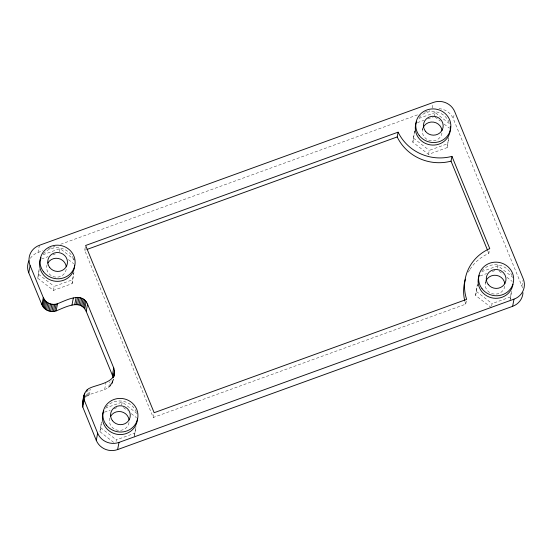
<?xml version="1.0" encoding="UTF-8"?>
<svg xmlns="http://www.w3.org/2000/svg" width="552" height="552" viewBox="0 0 552 552"><rect width="100%" height="100%" fill="white"/><g stroke="black" fill="none" stroke-linecap="round" stroke-linejoin="round"><path stroke-width="0.41" stroke-dasharray="2.76 2.07" d="M85.284 395.611L84.822 397.999L86.885 396.129L89.396 394.873C96.89 390.719 112.601 390.816 113.146 379.238M73.961 272.26L72.05 283.652L53.434 290.4L37.757 278.222L39.157 269.176M37.757 278.222L39.289 269.3M72.05 283.652L73.706 272.95M113.643 442.352L99.926 431.698L101.451 421.825M99.926 431.698L101.582 421.949M134.474 435.48L135.619 428.069M134.219 437.122L136.006 426.551M448.783 137.876L447.127 147.619L428.511 154.374L412.834 142.195L414.614 130.679M412.834 142.195L414.745 130.803M447.127 147.619L448.652 137.745M491.328 307.609L475.645 295.437L477.432 283.914M475.645 295.437L477.432 284.866M510.193 299.212L511.469 290.987M509.938 300.861L511.601 291.111M89.396 394.873L90.459 389.263M30.319 258.336A16.477 15.739 10.9 0 1 37.998 252.485L39.378 245.309M59.45 251.753L60.064 248.566L75.093 260.233M53.434 290.4L54.199 286.412L72.816 279.664M466.343 300.964L465.729 304.152L153.235 417.484L84.691 250.277L85.456 246.289M85.788 396.998L86.712 392.217M86.885 396.129L87.802 391.34M88.085 395.404L89.162 389.822M104.68 389.284L105.908 382.909M108.716 387.442L109.786 381.86M109.807 386.566L110.731 381.784M110.773 385.565L111.69 380.783M111.587 384.447L112.353 380.459M112.242 383.233L113.008 379.245M112.725 381.949L113.339 378.762M113.029 380.611L113.332 379.017M121.619 405.223L122.233 402.035L137.917 414.207M116.065 441.483L116.368 439.882L134.985 433.134M153.235 417.484L154.153 412.703M422.446 129.913L422.763 128.278M432.285 108.006L433.051 104.017M434.376 116.52L435.142 112.532L450.17 124.2M428.511 154.374L429.283 150.385L447.893 143.637M522.523 287.992A16.477 15.739 10.9 0 0 521.868 286.019L453.323 118.811L454.248 114.022M470.069 269.231A44.112 42.138 10.9 0 1 488.844 253.389L489.617 249.4M485.263 283.155L485.581 281.513M497.497 268.162L497.959 265.774L513.643 277.946M491.632 306.015L492.094 303.621L510.71 296.873M521.868 286.019L522.944 280.437M37.998 252.485L42.863 250.718M48.535 248.662L55.021 246.309M60.699 244.253L419.009 114.305M424.681 112.242L429.546 110.483M43.07 254.727L60.064 248.566M418.961 118.404L435.142 112.532M41.497 259.005L47.969 256.659M52.826 254.9L55.255 254.017M417.381 122.682L423.853 120.336M427.903 118.873L433.568 116.817M84.691 250.277L86.312 249.69M105.239 408.197L122.233 402.035M481.772 271.639L497.959 265.774M104.473 412.185L110.138 410.129M114.181 408.666L118.231 407.197M480.199 275.924L486.671 273.578M492.336 271.522L495.572 270.349M435.031 117.031L440.254 121.088M444.174 124.131L449.404 128.188M413.6 138.207L429.283 150.385M499.153 271.28L503.072 274.323M506.991 277.366L512.221 281.43M476.417 291.449L492.094 303.621M68.448 259.654L73.671 263.711M38.523 274.24L54.199 286.412M123.427 407.542L127.346 410.584M131.266 413.634L136.496 417.691M100.692 427.71L116.368 439.882M487.871 251.001L488.844 253.389M504.79 286.24A9.888 9.446 10.9 0 1 492.736 293.857A9.888 9.446 10.9 0 1 485.663 281.554M441.979 133.004A9.888 9.446 10.9 0 1 429.918 140.622A9.888 9.446 10.9 0 1 422.846 128.319M129.065 422.508A9.888 9.446 10.9 0 1 116.596 430.015A9.888 9.446 10.9 0 1 110.248 417.05M66.254 269.266A9.888 9.446 10.9 0 1 53.779 276.773A9.888 9.446 10.9 0 1 47.431 263.815M439.012 108.64A16.477 15.739 10.9 0 1 453.323 118.811M481.896 270.832A17.574 16.788 10.9 0 1 511.959 275.593M419.078 117.597A17.574 16.788 10.9 0 1 449.142 122.351M106.17 407.1A17.574 16.788 10.9 0 1 136.234 411.854M43.353 253.858A17.574 16.788 10.9 0 1 73.126 257.936M73.423 258.612A17.574 16.788 10.9 0 1 73.92 260.006M465.729 304.152A44.112 42.138 10.9 0 1 464.991 301.702M468.344 272.15A44.112 42.138 10.9 0 1 469.614 269.949"/><path stroke-width="0.83" d="M82.448 404.326C83.111 398.268 83.842 389.905 90.763 387.656C98.891 384.213 118.846 381.86 113.76 368.018L87.561 304.117C81.875 291.297 66.074 300.44 57.525 303.71C52.129 305.76 45.436 302.972 43.291 297.569L30.132 265.615A16.477 15.739 10.9 0 1 39.378 245.309L433.361 102.424A16.477 15.739 10.9 0 1 454.71 111.635L523.248 278.843A16.477 15.739 10.9 0 1 514.002 299.149L512.622 306.325L117.617 449.576A16.477 15.739 10.9 0 1 96.276 440.365L82.779 407.059L82.448 404.326L84.256 394.438M83.952 395.784L84.159 399.883L97.656 433.189L96.276 440.365M114.457 370.689L113.07 377.865L112.373 375.194L86.181 311.293C80.495 298.473 64.688 307.623 56.145 310.886C50.749 312.936 44.056 310.148 41.911 304.745L28.752 272.791L30.132 265.615M41.911 304.745L43.291 297.569M42.525 305.994L43.905 298.818M43.304 307.167L44.684 299.991M44.229 308.23L45.616 301.054M45.292 309.168L46.678 301.992M46.471 309.969L47.858 302.793M47.748 310.617L49.135 303.441M49.1 311.1L50.48 303.924M50.501 311.418L51.888 304.242M51.929 311.549L53.316 304.373M53.365 311.507L54.745 304.331M54.779 311.287L56.159 304.111M56.145 310.886L57.525 303.71M71.953 305.152L73.333 297.976M74.727 304.531L76.107 297.355M76.162 304.483L77.542 297.307M77.59 304.621L78.971 297.445M78.991 304.932L80.371 297.756M80.344 305.422L81.724 298.239M81.62 306.07L83 298.887M82.8 306.871L84.18 299.695M83.863 307.809L85.243 300.633M84.787 308.872L86.174 301.696M86.181 311.293L87.561 304.117M83.352 400.331L84.118 396.343M84.428 394.749L84.732 393.155M82.524 405.699L83.904 398.523M82.779 407.059L84.159 399.883M86.864 391.416L87.168 389.822M112.373 375.194L113.76 368.018M113.319 377.651L113.622 376.057M113.602 376.85L114.526 372.062M113.802 376.367L114.105 374.773M113.795 376.623L114.409 373.435M117.617 449.576L119.004 442.4L514.002 299.149M87.119 249.394L397.185 136.944L398.102 132.163A45.361 43.332 10.9 0 0 451.957 156.368L489.769 248.607A44.112 42.138 10.9 0 0 466.647 299.37L154.153 412.703L85.615 245.488L398.102 132.163M487.54 250.208L451.039 161.149L451.957 156.368M82.565 402.96L82.869 401.621M423.156 127.553A9.888 9.446 10.9 0 1 433.658 122.13A9.888 9.446 10.9 0 1 442.021 130.534M485.967 280.789A9.888 9.446 10.9 0 1 496.476 275.365A9.888 9.446 10.9 0 1 504.832 283.776M47.81 263.083A9.888 9.446 10.9 0 1 58.36 258.467A9.888 9.446 10.9 0 1 66.295 266.802M522.992 292.774A16.477 15.739 10.9 0 1 512.622 306.325M119.004 442.4A16.477 15.739 10.9 0 1 97.656 433.189M28.752 272.791A16.477 15.739 10.9 0 1 28.952 260.73M110.621 416.318A9.888 9.446 10.9 0 1 121.171 411.702A9.888 9.446 10.9 0 1 129.106 420.037M513.001 284.252A17.574 16.788 10.9 0 1 491.197 297.7A17.574 16.788 10.9 0 1 479.253 275.234M450.259 126.629A17.574 16.788 10.9 0 1 430.256 144.865A17.574 16.788 10.9 0 1 416.726 121.323M137.462 418.326A17.574 16.788 10.9 0 1 116.217 434.148A17.574 16.788 10.9 0 1 103.817 410.826M74.644 265.091A17.574 16.788 10.9 0 1 53.399 280.913A17.574 16.788 10.9 0 1 41 257.584M451.039 161.149A45.361 43.332 10.9 0 1 397.185 136.944M464.777 300.881A44.112 42.138 10.9 0 1 465.419 279.167M488.209 284.466A9.888 9.446 10.9 0 0 505.19 282.865A9.888 9.446 10.9 0 0 494.999 269.542A9.888 9.446 10.9 0 0 488.209 284.466M425.392 131.224A9.888 9.446 10.9 0 0 442.373 129.623A9.888 9.446 10.9 0 0 432.188 116.306A9.888 9.446 10.9 0 0 425.392 131.224M112.484 420.727A9.888 9.446 10.9 0 0 129.465 419.127A9.888 9.446 10.9 0 0 119.28 405.803A9.888 9.446 10.9 0 0 112.484 420.727M49.666 267.485A9.888 9.446 10.9 0 0 66.654 265.892A9.888 9.446 10.9 0 0 56.463 252.568A9.888 9.446 10.9 0 0 49.666 267.485M106.315 425.012A17.574 16.788 10.9 0 0 136.51 422.163A17.574 16.788 10.9 0 0 118.397 398.482A17.574 16.788 10.9 0 0 106.315 425.012M43.504 271.77A17.574 16.788 10.9 0 0 73.692 268.927A17.574 16.788 10.9 0 0 55.586 245.247A17.574 16.788 10.9 0 0 43.504 271.77M419.223 135.509A17.574 16.788 10.9 0 0 449.418 132.666A17.574 16.788 10.9 0 0 431.305 108.979A17.574 16.788 10.9 0 0 419.223 135.509M482.041 288.744A17.574 16.788 10.9 0 0 512.235 285.901A17.574 16.788 10.9 0 0 494.123 262.221A17.574 16.788 10.9 0 0 482.041 288.744"/></g></svg>
